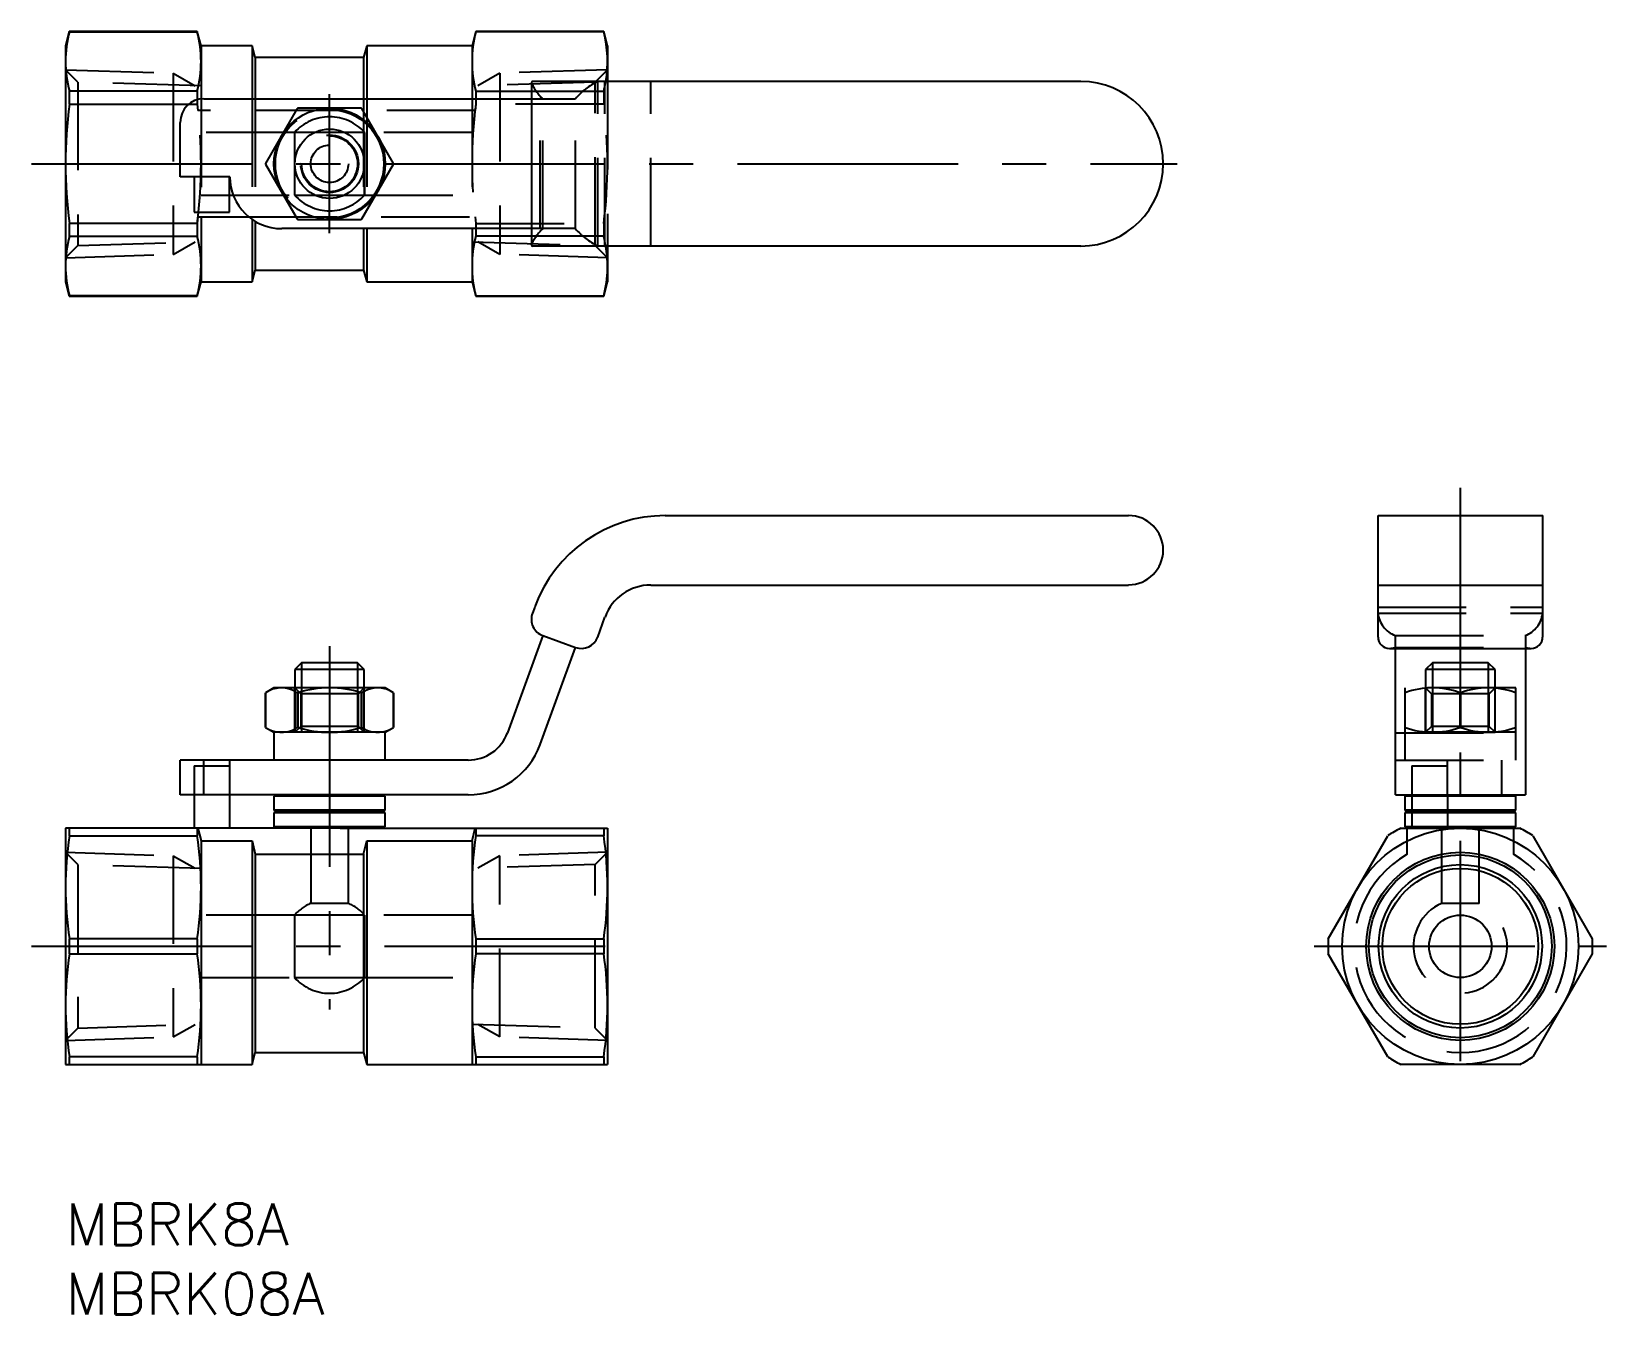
# Model space of a CAD drawing. Extents: x -2 to 111, y -8 to 84.
import ezdxf

# ---------------------------------------------------------------- set-up
doc = ezdxf.new("R2010")
doc.units = 0
doc.header["$LTSCALE"] = 0.5
doc.linetypes.add('CENTER', pattern=[50.8, 31.75, -6.35, 6.35, -6.35])
doc.linetypes.add('DASHED', pattern=[19.05, 12.7, -6.35])
for name, color, linetype in [('MSM_CENTER', 1, 'CENTER'), ('MSM_CONTINUOUS', 7, 'CONTINUOUS'), ('MSM_DASHED', 4, 'DASHED'), ('MSM_NARROW', 5, 'CONTINUOUS'), ('MSM_PART_NUMBER', 7, 'CONTINUOUS')]:
    doc.layers.add(name, color=color, linetype=linetype)
doc.styles.get("Standard").update_dxf_attribs({"font": 'txt.shx', "height": 3, "bigfont": 'bigfont.shx'})

msp = doc.modelspace()

# ---------------------------------------------------------------- linework, layer by layer
at = {"layer": 'MSM_CENTER'}
for p, q in [((19, 69.82), (19, 79.82)), ((-2.45, 74.82), (80, 74.82)), ((100.37, 51.5), (100.37, 9)), ((19, 40.09), (19, 13.94)), ((-2.45, 18.5), (40.95, 18.5)), ((89.85, 18.5), (110.89, 18.5))]:
    msp.add_line(p, q, dxfattribs=at)
at = {"layer": 'MSM_CONTINUOUS'}
for p, q in [((0.27, 84.34), (0, 83.32)), ((9.48, 84.34), (0.27, 84.34)), ((0.27, 84.34), (0.27, 84.32)), ((0.27, 84.32), (9.48, 84.32)), ((9.75, 83.32), (9.48, 84.34)), ((9.48, 84.34), (9.48, 84.32)), ((29.52, 84.34), (29.25, 83.32)), ((38.73, 84.34), (29.52, 84.34)), ((29.52, 84.34), (29.52, 84.32)), ((38.73, 84.32), (29.52, 84.32)), ((39, 83.32), (38.73, 84.34)), ((38.73, 84.34), (38.73, 84.32)), ((0, 83.32), (0, 66.32)), ((13.42, 83.32), (9.75, 83.32)), ((9.75, 83.32), (9.75, 79.48)), ((13.65, 82.47), (13.42, 83.32)), ((13.42, 83.32), (13.42, 79.5)), ((21.68, 83.32), (21.45, 82.47)), ((29.25, 83.32), (21.68, 83.32)), ((21.68, 83.32), (21.68, 79.5)), ((29.25, 83.32), (29.25, 79.5)), ((39, 83.32), (39, 80.75)), ((21.45, 82.47), (13.65, 82.47)), ((13.65, 82.47), (13.65, 79.5)), ((21.45, 82.47), (21.45, 79.5)), ((33.52, 80.67), (33.52, 68.97)), ((73.07, 80.75), (33.6, 80.75)), ((9.48, 80.04), (0.27, 80.04)), ((0.27, 80.04), (0.27, 79.11)), ((9.48, 80.04), (9.48, 79.43)), ((9.95, 79.5), (33.52, 79.5)), ((29.52, 80.04), (33.52, 80.04)), ((29.52, 80.04), (29.52, 79.5)), ((0.27, 79.11), (8.87, 79.11)), ((16.67, 78.79), (14.4, 74.85)), ((21.27, 78.82), (16.73, 78.82)), ((23.6, 74.85), (21.33, 78.79)), ((8.25, 73.89), (8.25, 77.8)), ((11.82, 73.89), (8.25, 73.89)), ((11.8, 73.89), (9.25, 73.89)), ((9.25, 73.89), (9.25, 71.34)), ((11.8, 71.34), (11.8, 73.89)), ((14.4, 74.79), (16.67, 70.85)), ((21.33, 70.85), (23.6, 74.79)), ((0.27, 70.53), (0.27, 69.6)), ((9.48, 70.53), (0.27, 70.53)), ((9.25, 71.34), (11.8, 71.34)), ((9.53, 71), (9.48, 70.53)), ((9.48, 70.53), (9.48, 69.6)), ((9.53, 71), (13.19, 71)), ((9.75, 71), (9.75, 66.32)), ((13.42, 70.82), (13.42, 66.32)), ((13.65, 70.67), (13.65, 67.17)), ((16.73, 70.82), (21.27, 70.82)), ((0.27, 69.6), (9.48, 69.6)), ((33.52, 70.15), (15.56, 70.15)), ((21.45, 70.15), (21.45, 67.17)), ((21.68, 70.15), (21.68, 66.32)), ((29.25, 70.15), (29.25, 66.32)), ((29.52, 70.15), (29.52, 69.6)), ((33.52, 69.6), (29.52, 69.6)), ((73.07, 68.9), (33.6, 68.9)), ((39, 68.9), (39, 66.32)), ((13.42, 66.32), (13.65, 67.17)), ((13.65, 67.17), (21.45, 67.17)), ((21.45, 67.17), (21.68, 66.32)), ((0, 66.32), (0.27, 65.3)), ((9.48, 65.3), (9.75, 66.32)), ((9.75, 66.32), (13.42, 66.32)), ((21.68, 66.32), (29.25, 66.32)), ((29.25, 66.32), (29.52, 65.3)), ((38.73, 65.3), (39, 66.32)), ((0.27, 65.32), (0.27, 65.3)), ((9.48, 65.32), (0.27, 65.32)), ((0.27, 65.3), (9.48, 65.3)), ((9.48, 65.32), (9.48, 65.3)), ((29.52, 65.32), (29.52, 65.3)), ((29.52, 65.32), (38.73, 65.32)), ((29.52, 65.3), (38.73, 65.3)), ((38.73, 65.32), (38.73, 65.3)), ((43.16, 49.5), (76.5, 49.5)), ((94.45, 49.5), (106.3, 49.5)), ((94.45, 40.76), (94.45, 49.5)), ((106.3, 40.76), (106.3, 49.5)), ((42.11, 44.5), (76.5, 44.5)), ((94.45, 44.5), (106.3, 44.5)), ((33.76, 42.92), (33.6, 42.47)), ((38.3, 40.76), (38.82, 42.2)), ((34.34, 40.87), (31.8, 33.87)), ((34.34, 40.87), (36.69, 40.01)), ((34.15, 33.02), (36.69, 40.01)), ((95.27, 39.94), (105.47, 39.94)), ((95.7, 29.4), (95.7, 39.94)), ((105.05, 39.94), (105.05, 29.4)), ((16.99, 38.9), (16.5, 38.41)), ((21.01, 38.9), (16.99, 38.9)), ((21.5, 38.41), (21.01, 38.9)), ((16.5, 38.41), (16.5, 37.1)), ((21.5, 38.41), (16.5, 38.41)), ((21.5, 37.1), (21.5, 38.41)), ((15, 37.1), (14.4, 36.75)), ((14.4, 36.75), (14.4, 34.25)), ((14.4, 34.25), (14.4, 36.75)), ((23, 37.1), (15, 37.1)), ((16.67, 36.75), (16.67, 34.25)), ((16.73, 36.75), (16.67, 36.75)), ((16.73, 34.25), (16.73, 36.75)), ((21.33, 36.75), (21.27, 36.75)), ((21.27, 36.75), (21.27, 34.25)), ((21.33, 34.25), (21.33, 36.75)), ((23.6, 36.75), (23, 37.1)), ((23.6, 34.25), (23.6, 36.75)), ((23.6, 36.75), (23.6, 34.25)), ((14.4, 34.25), (15, 33.9)), ((16.73, 34.25), (16.67, 34.25)), ((21.33, 34.25), (21.27, 34.25)), ((23, 33.9), (23.6, 34.25)), ((15, 33.9), (15, 31.9)), ((23, 33.9), (15, 33.9)), ((23, 33.9), (15, 33.9)), ((23, 31.9), (23, 33.9)), ((8.25, 29.4), (8.25, 31.9)), ((28.98, 31.9), (8.25, 31.9)), ((11.82, 29.4), (11.82, 31.9)), ((9.25, 31.5), (9.25, 27)), ((9.25, 31.5), (11.8, 31.5)), ((11.8, 31.5), (11.8, 27)), ((9.25, 29.4), (8.25, 29.4)), ((28.98, 29.4), (11.8, 29.4)), ((15.1, 29.4), (15, 29.3)), ((15, 29.3), (15, 28.3)), ((23, 29.3), (15, 29.3)), ((23, 29.3), (22.9, 29.4)), ((23, 28.3), (23, 29.3)), ((95.7, 29.4), (105.05, 29.4)), ((96.47, 29.4), (96.37, 29.3)), ((104.37, 29.3), (96.37, 29.3)), ((96.37, 29.3), (96.37, 28.3)), ((104.37, 29.3), (104.27, 29.4)), ((104.37, 28.3), (104.37, 29.3)), ((15, 28.3), (15.1, 28.2)), ((23, 28.3), (15, 28.3)), ((15.1, 28.2), (15, 28.1)), ((15, 28.1), (15, 27.1)), ((23, 28.1), (15, 28.1)), ((22.9, 28.2), (15.1, 28.2)), ((22.9, 28.2), (23, 28.3)), ((23, 28.1), (22.9, 28.2)), ((23, 27.1), (23, 28.1)), ((96.37, 28.3), (96.47, 28.2)), ((104.37, 28.3), (96.37, 28.3)), ((96.47, 28.2), (96.37, 28.1)), ((104.37, 28.1), (96.37, 28.1)), ((96.37, 28.1), (96.37, 27.1)), ((104.27, 28.2), (96.47, 28.2)), ((104.27, 28.2), (104.37, 28.3)), ((104.37, 28.1), (104.27, 28.2)), ((104.37, 27.1), (104.37, 28.1)), ((0, 27), (0, 10)), ((18.24, 27), (0, 27)), ((0.27, 27), (0.27, 26.46)), ((0.27, 26.46), (9.48, 26.46)), ((9.48, 27), (9.48, 26.46)), ((9.53, 27), (9.75, 26.09)), ((9.75, 26.09), (13.42, 26.09)), ((9.75, 26.09), (9.75, 10)), ((13.42, 26.09), (13.65, 25.13)), ((13.42, 26.09), (13.42, 10)), ((15, 27.1), (15.1, 27)), ((23, 27.1), (15, 27.1)), ((19.76, 27), (18.24, 27)), ((19.76, 27), (39, 27)), ((21.45, 25.13), (21.68, 26.09)), ((21.68, 26.09), (29.25, 26.09)), ((21.68, 26.09), (21.68, 10)), ((22.9, 27), (23, 27.1)), ((29.25, 26.09), (29.47, 27)), ((29.25, 26.09), (29.25, 10)), ((29.52, 27), (29.52, 26.46)), ((38.73, 26.46), (29.52, 26.46)), ((38.73, 27), (38.73, 26.46)), ((39, 27), (39, 10)), ((90.87, 19.04), (95.15, 26.46)), ((96.08, 27), (104.66, 27)), ((96.37, 27.1), (96.47, 27)), ((104.37, 27.1), (96.37, 27.1)), ((104.27, 27), (104.37, 27.1)), ((105.59, 26.46), (109.87, 19.04)), ((13.65, 25.13), (21.45, 25.13)), ((13.65, 25.13), (13.65, 10.85)), ((21.45, 25.13), (21.45, 10.85)), ((9.48, 19.04), (0.27, 19.04)), ((0.27, 19.04), (0.27, 17.96)), ((9.48, 19.04), (9.48, 17.96)), ((29.52, 19.04), (38.73, 19.04)), ((29.52, 19.04), (29.52, 17.96)), ((38.73, 19.04), (38.73, 17.96)), ((0.27, 17.96), (9.48, 17.96)), ((38.73, 17.96), (29.52, 17.96)), ((95.15, 10.54), (90.87, 17.96)), ((109.87, 17.96), (105.59, 10.54)), ((0.27, 10.54), (0.27, 10)), ((9.48, 10.54), (0.27, 10.54)), ((9.48, 10.54), (9.48, 10)), ((13.42, 10), (13.65, 10.85)), ((13.65, 10.85), (21.45, 10.85)), ((21.45, 10.85), (21.68, 10)), ((29.52, 10.54), (29.52, 10)), ((29.52, 10.54), (38.73, 10.54)), ((38.73, 10.54), (38.73, 10)), ((0, 10), (13.42, 10)), ((21.68, 10), (39, 10)), ((104.66, 10), (96.08, 10))]:
    msp.add_line(p, q, dxfattribs=at)
for centre, radius in [((19, 74.82), 4), ((19, 74.82), 2.5), ((100.37, 18.5), 8.5), ((100.37, 18.5), 6.77), ((100.37, 18.5), 5.88), ((100.37, 18.5), 5.61), ((100.37, 18.5), 2.25)]:
    msp.add_circle(centre, radius, dxfattribs=at)
for centre, radius, start, end in [((8.6, 82.19), 8.6, 165.5187, 194.4813), ((1.21, 82.18), 8.54, 345.4682, 14.5318), ((37.79, 82.18), 8.54, 165.4682, 194.5318), ((30.46, 82.18), 8.54, 350.3218, 14.5318), ((33.6, 80.67), 0.0754, 90, 180), ((73.07, 74.82), 5.92, 270, 90), ((9.95, 77.8), 1.7, 90, 180), ((33.76, 74.82), 33.76, 172.7047, 187.2953), ((19, 74.82), 4.6, 119.5918, 120.4082), ((19, 74.82), 4.6, 59.5918, 60.4082), ((19, 74.82), 4.6, 179.5918, 180.4082), ((19, 74.82), 4.6, 359.5918, 0.4082), ((15.56, 73.89), 3.74, 180, 270), ((19, 74.82), 4.6, 239.5918, 240.4082), ((19, 74.82), 4.6, 299.5918, 300.4082), ((8.54, 67.46), 8.54, 165.4682, 194.5318), ((1.21, 67.46), 8.54, 345.4682, 14.5318), ((37.79, 67.46), 8.54, 165.4682, 194.5318), ((30.46, 67.46), 8.54, 345.4682, 11.8244), ((33.6, 68.97), 0.0754, 180, 270), ((43.16, 39.5), 10, 90, 160), ((76.5, 47.01), 2.49, 270, 90), ((42.11, 41), 3.5, 90, 160), ((34.77, 42.04), 1.25, 160, 250), ((37.12, 41.19), 1.25, 250, 340), ((95.27, 40.76), 0.822, 180, 270), ((105.47, 40.76), 0.822, 270, 0), ((15.54, 35.06), 2.04, 56.0785, 116.0785), ((19, 29.48), 7.62, 72.6586, 107.3414), ((22.46, 35.06), 2.04, 63.9215, 123.9215), ((15.54, 35.94), 2.04, 243.9215, 303.9215), ((19, 41.52), 7.62, 252.6586, 287.3414), ((22.46, 35.94), 2.04, 236.0785, 296.0785), ((28.98, 34.9), 3, 270, 340), ((28.98, 34.9), 5.5, 270, 340), ((25.36, 22.75), 25.36, 171.58, 188.42), ((-15.61, 22.75), 25.36, 351.58, 8.42), ((54.61, 22.75), 25.36, 171.58, 188.42), ((13.64, 22.75), 25.36, 351.58, 8.42), ((100.37, 18.5), 9.52, 116.7655, 123.2345), ((100.37, 18.5), 9.52, 56.7655, 63.2345), ((100.37, 18.5), 9.52, 176.7655, 183.2345), ((100.37, 18.5), 9.52, 356.7655, 3.2345), ((25.36, 14.25), 25.36, 171.58, 188.42), ((-15.61, 14.25), 25.36, 351.58, 8.42), ((54.61, 14.25), 25.36, 171.58, 188.42), ((13.64, 14.25), 25.36, 351.58, 8.42), ((100.37, 18.5), 9.52, 236.7655, 243.2345), ((100.37, 18.5), 9.52, 296.7655, 303.2345)]:
    msp.add_arc(centre, radius, start, end, dxfattribs=at)
at = {"layer": 'MSM_DASHED'}
for p, q in [((0.88, 80.7), (0, 81.59)), ((0, 81.59), (7.75, 81.34)), ((9.75, 80.43), (0.88, 80.7)), ((0.88, 80.7), (0.88, 68.94)), ((7.75, 81.34), (7.75, 68.3)), ((7.75, 81.34), (9.32, 80.44)), ((38.12, 80.7), (29.25, 80.43)), ((31.25, 81.34), (29.68, 80.44)), ((39, 81.59), (31.25, 81.34)), ((31.25, 81.34), (31.25, 68.3)), ((39, 81.59), (38.12, 80.7)), ((38.12, 68.94), (38.12, 80.7)), ((38.3, 68.9), (38.3, 80.75)), ((38.82, 68.9), (38.82, 80.75)), ((39, 80.75), (39, 68.9)), ((42.11, 68.9), (42.11, 80.75)), ((9.48, 79.43), (9.48, 79.11)), ((9.75, 79.48), (9.75, 71)), ((13.42, 79.5), (13.42, 70.82)), ((13.65, 79.5), (13.65, 70.67)), ((21.45, 79.5), (21.45, 70.15)), ((21.68, 79.5), (21.68, 70.15)), ((29.25, 79.5), (29.25, 70.15)), ((29.52, 79.5), (29.52, 79.11)), ((33.52, 80.04), (38.73, 80.04)), ((33.52, 79.5), (36.69, 79.5)), ((34.15, 70.15), (34.15, 79.5)), ((34.34, 70.15), (34.34, 79.5)), ((36.69, 70.15), (36.69, 79.5)), ((38.73, 80.04), (38.73, 79.11)), ((8.87, 79.11), (9.48, 79.11)), ((9.48, 79.11), (9.53, 78.65)), ((29.47, 78.65), (9.53, 78.65)), ((29.52, 79.11), (29.47, 78.65)), ((38.73, 79.11), (29.52, 79.11)), ((16.48, 77.07), (9.75, 77.07)), ((16.48, 77.07), (16.48, 72.57)), ((21.52, 77.07), (16.48, 77.07)), ((16.48, 77.07), (16.48, 72.57)), ((29.25, 77.07), (21.52, 77.07)), ((21.52, 77.07), (21.52, 72.57)), ((21.52, 72.57), (21.52, 77.07)), ((9.75, 72.57), (16.48, 72.57)), ((16.48, 72.57), (21.52, 72.57)), ((21.52, 72.57), (29.25, 72.57)), ((13.19, 71), (29.47, 71)), ((29.47, 71), (29.52, 70.53)), ((29.52, 70.53), (29.52, 70.15)), ((29.52, 70.53), (38.73, 70.53)), ((38.73, 70.53), (38.73, 69.6)), ((0.88, 68.94), (9.75, 69.21)), ((7.75, 68.3), (9.32, 69.2)), ((29.25, 69.21), (38.12, 68.94)), ((31.25, 68.3), (29.68, 69.2)), ((36.69, 70.15), (33.52, 70.15)), ((38.73, 69.6), (33.52, 69.6)), ((0, 68.05), (0.88, 68.94)), ((0, 68.05), (7.75, 68.3)), ((39, 68.05), (31.25, 68.3)), ((38.12, 68.94), (39, 68.05)), ((94.45, 42.92), (106.3, 42.92)), ((94.45, 42.47), (106.3, 42.47)), ((95.7, 40.87), (105.05, 40.87)), ((95.7, 39.94), (95.7, 40.87)), ((105.05, 40.87), (105.05, 39.94)), ((95.7, 40.01), (105.05, 40.01)), ((98.36, 38.9), (97.87, 38.41)), ((102.38, 38.9), (98.36, 38.9)), ((98.36, 38.9), (98.36, 37.1)), ((102.87, 38.41), (102.38, 38.9)), ((102.38, 38.9), (102.38, 37.1)), ((102.87, 38.41), (97.87, 38.41)), ((97.87, 38.41), (97.87, 33.9)), ((102.87, 33.9), (102.87, 38.41)), ((16.5, 37.1), (16.5, 33.9)), ((16.5, 37.1), (16.93, 36.67)), ((16.93, 36.67), (16.93, 34.33)), ((21.07, 36.67), (16.93, 36.67)), ((16.99, 37.1), (16.99, 33.9)), ((21.01, 37.1), (21.01, 33.9)), ((21.07, 36.67), (21.5, 37.1)), ((21.07, 34.33), (21.07, 36.67)), ((21.5, 33.9), (21.5, 37.1)), ((96.37, 37.1), (96.37, 33.9)), ((104.37, 37.1), (96.37, 37.1)), ((96.4, 36.75), (96.37, 36.75)), ((96.4, 34.25), (96.4, 36.75)), ((97.87, 37.1), (98.3, 36.67)), ((98.3, 36.67), (98.3, 34.33)), ((102.44, 36.67), (98.3, 36.67)), ((98.36, 37.1), (98.36, 33.9)), ((100.4, 36.75), (100.34, 36.75)), ((100.34, 36.75), (100.34, 34.25)), ((100.4, 34.25), (100.4, 36.75)), ((102.38, 37.1), (102.38, 33.9)), ((102.44, 36.67), (102.87, 37.1)), ((102.44, 34.33), (102.44, 36.67)), ((104.37, 36.75), (104.34, 36.75)), ((104.34, 36.75), (104.34, 34.25)), ((104.37, 33.9), (104.37, 37.1)), ((16.93, 34.33), (16.5, 33.9)), ((21.07, 34.33), (16.93, 34.33)), ((21.5, 33.9), (21.07, 34.33)), ((96.4, 34.25), (96.37, 34.25)), ((98.3, 34.33), (97.87, 33.9)), ((102.44, 34.33), (98.3, 34.33)), ((100.4, 34.25), (100.34, 34.25)), ((102.87, 33.9), (102.44, 34.33)), ((104.37, 34.25), (104.34, 34.25)), ((95.7, 33.87), (105.05, 33.87)), ((104.37, 33.9), (96.37, 33.9)), ((96.37, 33.9), (96.37, 31.9)), ((104.37, 33.9), (96.37, 33.9)), ((102.87, 33.9), (97.87, 33.9)), ((104.37, 31.9), (104.37, 33.9)), ((9.95, 29.4), (9.95, 31.9)), ((95.7, 31.9), (105.05, 31.9)), ((99.44, 29.4), (99.44, 31.9)), ((103.35, 29.4), (103.35, 31.9)), ((96.89, 31.5), (96.89, 27)), ((96.89, 31.5), (99.44, 31.5)), ((11.8, 29.4), (9.25, 29.4)), ((99.44, 29.4), (99.44, 27)), ((17.65, 27), (17.65, 21.59)), ((17.65, 27), (17.65, 21.59)), ((20.35, 21.59), (20.35, 27)), ((20.35, 21.59), (20.35, 27)), ((96.55, 25.13), (96.55, 27)), ((99.02, 27), (99.02, 21.59)), ((99.02, 27), (99.02, 21.59)), ((101.72, 21.59), (101.72, 27)), ((101.72, 21.59), (101.72, 27)), ((104.2, 27), (104.2, 25.13)), ((0.88, 24.38), (0, 25.27)), ((0, 25.27), (7.75, 25.02)), ((7.75, 25.02), (7.75, 11.98)), ((7.75, 25.02), (9.32, 24.12)), ((31.25, 25.02), (29.68, 24.12)), ((39, 25.27), (31.25, 25.02)), ((31.25, 11.98), (31.25, 25.02)), ((39, 25.27), (38.12, 24.38)), ((9.75, 24.11), (0.88, 24.38)), ((0.88, 24.38), (0.88, 12.62)), ((38.12, 24.38), (29.25, 24.11)), ((38.12, 12.62), (38.12, 24.38)), ((20.35, 21.59), (17.65, 21.59)), ((20.35, 21.59), (17.65, 21.59)), ((101.72, 21.59), (99.02, 21.59)), ((101.72, 21.59), (99.02, 21.59)), ((16.48, 20.75), (9.75, 20.75)), ((16.48, 20.75), (16.48, 16.25)), ((21.52, 20.75), (16.48, 20.75)), ((16.48, 20.75), (16.48, 16.25)), ((29.25, 20.75), (21.52, 20.75)), ((21.52, 20.75), (21.52, 16.25)), ((21.52, 16.25), (21.52, 20.75)), ((9.75, 16.25), (16.48, 16.25)), ((16.48, 16.25), (21.52, 16.25)), ((21.52, 16.25), (29.25, 16.25)), ((0, 11.73), (0.88, 12.62)), ((0.88, 12.62), (9.75, 12.89)), ((7.75, 11.98), (9.32, 12.88)), ((29.25, 12.89), (38.12, 12.62)), ((31.25, 11.98), (29.68, 12.88)), ((38.12, 12.62), (39, 11.73)), ((0, 11.73), (7.75, 11.98)), ((39, 11.73), (31.25, 11.98))]:
    msp.add_line(p, q, dxfattribs=at)
for radius in [3.9, 2.07, 2.01, 1.35, 1.35]:
    msp.add_circle((19, 74.82), radius, dxfattribs=at)
for centre, radius, start, end in [((36.87, 82.14), 3.66, 203.7064, 226.2936), ((40.54, 76.22), 5.05, 116.3498, 139.5733), ((30.46, 82.18), 8.54, 345.4682, 350.3218), ((-24.01, 74.82), 33.76, 352.7047, 7.2953), ((63.01, 74.82), 33.76, 172.7047, 187.2953), ((5.24, 74.82), 33.76, 352.7047, 7.2953), ((19, 74.82), 3.38, 41.8103, 138.1897), ((19, 74.82), 3.38, 41.8103, 138.1897), ((19, 74.82), 3.38, 221.8103, 318.1897), ((19, 74.82), 3.38, 221.8103, 318.1897), ((36.87, 67.5), 3.66, 133.7064, 156.2936), ((40.54, 73.42), 5.05, 220.4267, 243.6502), ((30.46, 67.46), 8.54, 11.8244, 14.5318), ((96.33, 42.65), 1.89, 185.4848, 250.4384), ((104.41, 42.65), 1.89, 289.5616, 354.5152), ((95.25, 41.27), 1.33, 270.592, 289.408), ((105.49, 41.27), 1.33, 250.592, 269.408), ((98.37, 31.34), 5.76, 70.0259, 109.9741), ((102.37, 31.34), 5.76, 70.0259, 109.9741), ((98.37, 39.66), 5.76, 250.0259, 289.9741), ((102.37, 39.66), 5.76, 250.0259, 289.9741), ((100.37, 18.5), 7.65, 120, 60), ((19, 18.5), 3.38, 113.5782, 138.1897), ((19, 18.5), 3.38, 113.5782, 138.1897), ((19, 18.5), 3.38, 41.8103, 66.4218), ((19, 18.5), 3.38, 41.8103, 66.4218), ((100.37, 18.5), 3.37, 113.5782, 66.4218), ((100.37, 18.5), 3.37, 113.5782, 66.4218), ((19, 18.5), 3.38, 221.8103, 318.1897), ((19, 18.5), 3.38, 221.8103, 318.1897)]:
    msp.add_arc(centre, radius, start, end, dxfattribs=at)
at = {"layer": 'MSM_NARROW'}
for p, q in [((16.99, 38.9), (16.99, 37.1)), ((21.01, 38.9), (21.01, 37.1))]:
    msp.add_line(p, q, dxfattribs=at)
at = {"layer": 'MSM_NARROW', "linetype": 'DASHED'}
for p, q in [((16.5, 33.9), (16.5, 37.1)), ((21.5, 33.9), (21.5, 37.1)), ((97.87, 33.9), (97.87, 37.1)), ((102.87, 33.9), (102.87, 37.1)), ((21.5, 33.9), (16.5, 33.9))]:
    msp.add_line(p, q, dxfattribs=at)
at = {"layer": 'MSM_NARROW'}
msp.add_circle((100.37, 18.5), 6.58, dxfattribs=at)

# ---------------------------------------------------------------- texts
at = {"layer": 'MSM_PART_NUMBER'}
for s, p in [('MBRK8A', (0, -3)), ('MBRK08A', (0, -8))]:
    msp.add_text(s, height=3, dxfattribs=at).set_placement(p)

doc.saveas('drawing.dxf')
